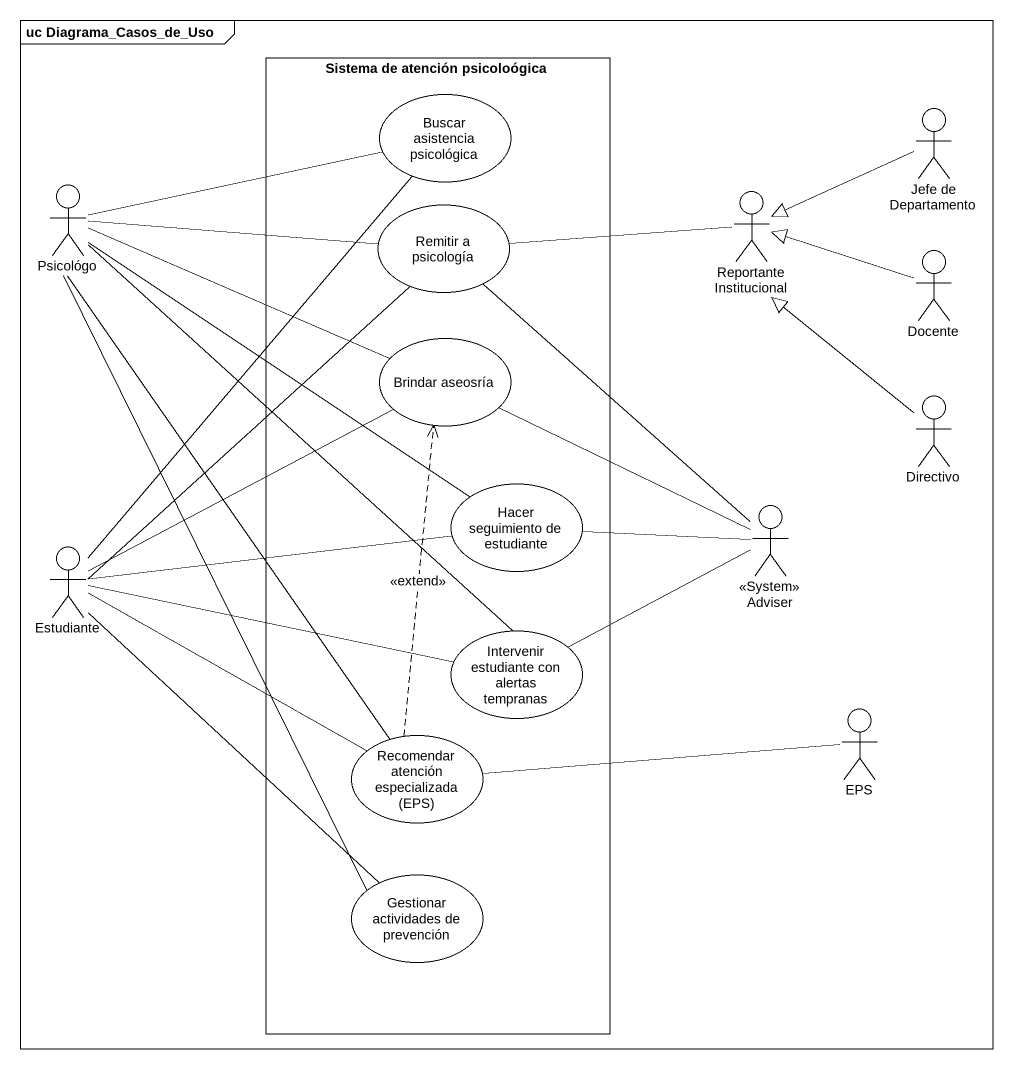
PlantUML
@startuml
mainframe uc Diagrama_Casos_de_Uso
rectangle "Sistema de atención psicoloógica" as Sistema_de_atención {
  usecase "Buscar asistencia psicológica" as Buscar_asistencia
  usecase "Remitir a psicología" as Remitir_a_psicología
  usecase "Brindar aseosría" as Brindar_aseosría
  usecase "Hacer seguimiento de estudiante" as Hacer_seguimiento_de
  usecase "Intervenir estudiante con alertas tempranas" as Intervenir_estudiante_con
  usecase "Recomendar atención especializada (EPS)" as Recomendar_atención
  usecase "Gestionar actividades de prevención" as Gestionar_actividades_de
}
actor "Jefe de Departamento" as Jefe_de_Departamento
actor Psicológo
actor "Reportante Institucional" as Reportante_Institucional
actor Docente
actor Directivo
actor Adviser <<System>>
actor Estudiante
actor EPS
Jefe_de_Departamento -left-|> Reportante_Institucional
Psicológo -right- Buscar_asistencia
Psicológo -right- Remitir_a_psicología
Psicológo -right- Brindar_aseosría
Psicológo -- Hacer_seguimiento_de
Psicológo -- Intervenir_estudiante_con
Psicológo -- Recomendar_atención
Psicológo -- Gestionar_actividades_de
Reportante_Institucional -left- Remitir_a_psicología
Docente -left-|> Reportante_Institucional
Directivo -up-|> Reportante_Institucional
Adviser -up- Remitir_a_psicología
Adviser -left- Brindar_aseosría
Adviser -left- Hacer_seguimiento_de
Adviser -left- Intervenir_estudiante_con
Estudiante -up- Buscar_asistencia
Estudiante -up- Remitir_a_psicología
Estudiante -right- Brindar_aseosría
Estudiante -right- Hacer_seguimiento_de
Estudiante -right- Intervenir_estudiante_con
Estudiante -right- Recomendar_atención
Estudiante -- Gestionar_actividades_de
Recomendar_atención .up.> Brindar_aseosría : <<extend>>
EPS -left- Recomendar_atención
@enduml
